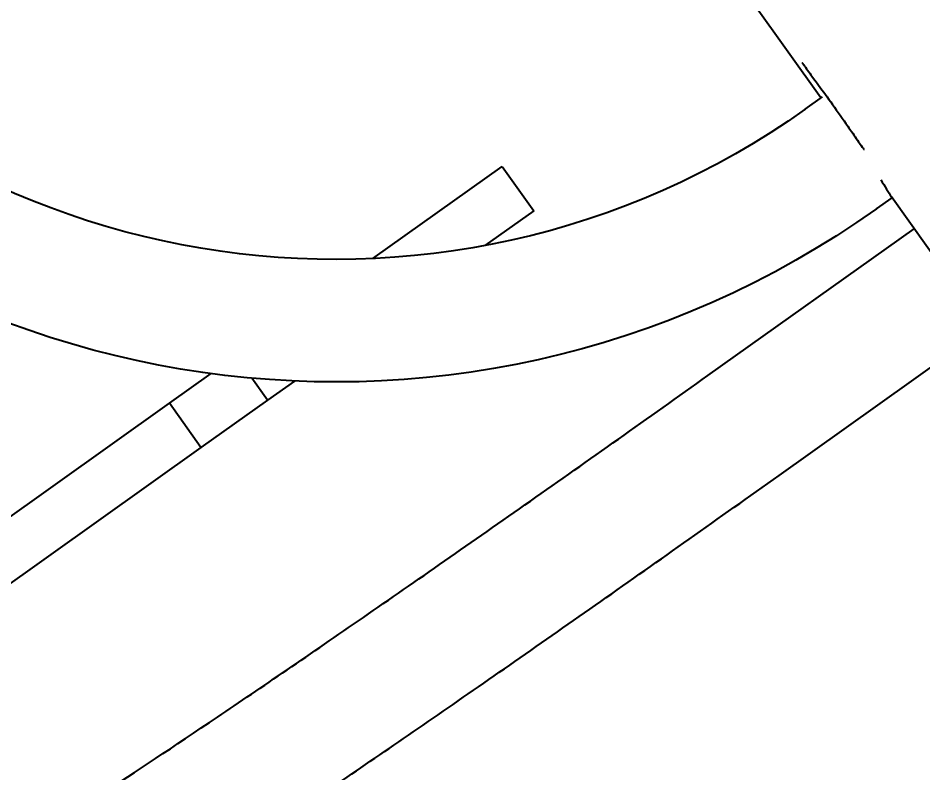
# Model space of a CAD drawing. Header units: feet. Extents: x 2321988 to 2329858, y 6722724 to 6730499.
# Drawn here: x 2326037.887 to 2326038.58, y 6726819.992 to 6726820.57 of the extents above; entities that cross this region are included whole.
import ezdxf

# ---------------------------------------------------------------- set-up
doc = ezdxf.new("R2010")
doc.units = ezdxf.units.FT
doc.header["$MEASUREMENT"] = 0
doc.header["$PDSIZE"] = 5
doc.layers.add('BESS Dimensions', color=3, linetype='Continuous')
doc.layers.add('C-BESS-EQUIPMENT', color=255, linetype='Continuous')
doc.styles.add('TG_DIMS', font='arial.ttf')
doc.dimstyles.new('TG-PROPOSED-ANNO', dxfattribs={"dimtxt": 0.1, "dimasz": 0.1, "dimexe": 0.05, "dimexo": 0.05, "dimgap": 0.02, "dimtad": 0, "dimtih": 1, "dimtoh": 1, "dimdsep": 46, "dimtxsty": 'TG_DIMS', "dimcen": 0, "dimclrd": 256, "dimclre": 256, "dimclrt": 256, "dimaunit": 1, "dimadec": 6, "dimazin": 2, "dimtfac": 1, "dimtofl": 0, "dimtmove": 1, "dimatfit": 3, "dimfxl": 1, "dimtolj": 1, "dimtzin": 0, "dimarcsym": 0})

# ---------------------------------------------------------------- blocks, each defined once
blk = doc.blocks.new('Midpoint Site Plan$0$GA 34.5kV 10MVAR Cap Bank top')
at = {"color": 0}
for p, q in [((-29.01661808823229, 39.35903347946987), (-26.69209809173657, 39.3590334794701)), ((-26.6920980917368, 38.98265161964218), (-26.69209809173668, 37.87510634232285)), ((-29.01661808823224, 38.23403347946987), (-26.69209809173674, 38.2340334794701)), ((-26.86842173000906, 37.88403347947019), (-26.69209809173668, 37.88403347947019)), ((-26.86842173000906, 36.75903347947019), (-26.67526209262877, 36.75903347947019)), ((-26.69209809173668, 36.75903347947019), (-26.69209809173657, 35.70041533929918)), ((-33.18999999999875, 36.07274999999959), (-53.43999999999943, 36.0727499999997)), ((-32.43999999999863, 36.07274999999959), (-33.18999999999875, 36.07274999999959)), ((-33.18999999999875, 36.07274999999959), (-33.18999999999875, 35.57274999999959)), ((-32.13505893802289, 36.07274999999959), (-32.43999999999863, 36.07274999999959)), ((-32.43999999999863, 36.07274999999959), (-32.43999999999863, 35.82337211217077)), ((-29.43999999999858, 36.07274999999959), (-29.98891469412757, 36.07274999999959)), ((-29.43999999999863, 35.57274999999959), (-29.43999999999858, 36.07274999999959)), ((-53.43999999999943, 35.5727499999997), (-33.18999999999875, 35.57274999999959)), ((-33.18999999999875, 35.57274999999959), (-32.7198044780742, 35.57274999999959)), ((-30.89814739345445, 35.57274999999959), (-29.43999999999863, 35.57274999999959))]:
    blk.add_line(p, q, dxfattribs=at)
for radius in [8.562496062990025, 7.437496062990024]:
    blk.add_arc((-26.86842173000838, 29.32153741648017), radius, 90.00000000000325, 180, dxfattribs=at)
for centre, major_axis, ratio, start_param, end_param in [((-26.69760090856573, 37.39403347947064), (-0.01641120213223687, 0.6249995567729095), 0.04535526109983917, 5.205113168120604, 5.589595115260278), ((-26.70520003656776, 37.46653347947063), (0.03282240426447223, -1.249999113545874), 0.04535526109983513, 0.8328143368871563, 1.259198890138673)]:
    blk.add_ellipse(centre, major_axis=major_axis, ratio=ratio, start_param=start_param, end_param=end_param, dxfattribs=at)
for points, knots in [([(-36.68769544989846, 39.20890412936296), (-36.47008486736956, 39.22709636921093), (-36.17950140966246, 39.24359288308915), (-35.45457591914175, 39.27429132976749), (-35.02129208577441, 39.2883214019954), (-34.03797013240666, 39.3130460629277), (-33.48808427897893, 39.32372992642081), (-32.3058411585821, 39.3411039027003), (-31.67357955153631, 39.34779163554094), (-30.3663716330355, 39.35675684405919), (-29.69151837001931, 39.35903347946987), (-29.01661808823229, 39.35903347946987)], [5.001619640948314, 5.001619640948314, 5.001619640948314, 5.001619640948314, 5.25423544911548, 5.25423544911548, 5.506851257282647, 5.506851257282647, 5.759467065449813, 5.759467065449813, 6.01208287361698, 6.01208287361698, 6.264698681784146, 6.264698681784146, 6.264698681784146, 6.264698681784146]), ([(-36.59397241781306, 38.08781492985349), (-36.40351242324272, 38.10373738115345), (-36.1230168240466, 38.11997657450479), (-35.41586498864257, 38.14992235954969), (-34.98824745601291, 38.16379670825927), (-34.01445860591872, 38.18828166870958), (-33.46826745185064, 38.19889967584038), (-32.29259606686196, 38.2161770753894), (-31.66317972679292, 38.2228365030312), (-30.36134067244024, 38.23176489033244), (-29.68900145363608, 38.23403347946987), (-29.01661808823224, 38.23403347946987)], [5.001619640948315, 5.001619640948315, 5.001619640948315, 5.001619640948315, 5.25423544911548, 5.25423544911548, 5.506851257282646, 5.506851257282646, 5.759467065449812, 5.759467065449812, 6.012082873616977, 6.012082873616977, 6.264698681784143, 6.264698681784143, 6.264698681784143, 6.264698681784143]), ([(-26.64117342173665, 37.08472630932147), (-26.64136415573665, 37.10110536081777), (-26.64154123092504, 37.11740343180986), (-26.64196629670766, 37.15803357411414), (-26.64239136249029, 37.19866371641831), (-26.64296695428112, 37.2629948957765), (-26.6433481766914, 37.30292904671228), (-26.6437293991018, 37.34286319764794), (-26.64387727409377, 37.35814992979476), (-26.64395507457351, 37.36596624223853), (-26.64403287505331, 37.37378255468229), (-26.64403602273666, 37.37409837703763), (-26.6440391687367, 37.37441418681317)], [1.43065396363054e-17, 1.43065396363054e-17, 1.43065396363054e-17, 1.43065396363054e-17, 0.00131080451285549, 0.00131080451285549, 0.00131080451285549, 0.00655460186549104, 0.00655460186549104, 0.00655460186549104, 0.007794437056721851, 0.007794437056721851, 0.007794437056721851, 0.0078199976054944, 0.0078199976054944, 0.0078199976054944, 0.0078199976054944]), ([(-26.64403916873658, 36.39163388479813), (-26.6440360227366, 36.3918896725736), (-26.64403287554933, 36.39214543391245), (-26.64367756056811, 36.42105750511405), (-26.64332224558689, 36.44996957631565), (-26.64270459815549, 36.50865974917906), (-26.64222012234296, 36.54759589831997), (-26.64173564653032, 36.58653204746076), (-26.64147052373664, 36.60679588823245), (-26.6411734217366, 36.62664005592364)], [-2.55605487320257e-05, -2.55605487320257e-05, -2.55605487320257e-05, -2.55605487320257e-05, 0, 0, 0, 0.00575217498410373, 0.00575217498410373, 0.00575217498410373, 0.0077940744663949, 0.0077940744663949, 0.0077940744663949, 0.0077940744663949])]:
    blk.add_open_spline(points, degree=3, knots=knots, dxfattribs=at)
blk = doc.blocks.new('*D110')
at = {"layer": 'BESS Dimensions', "lineweight": -2, "transparency": 16777216}
for p, q in [((2325959.341894124, 6726878.578794673), (2325907.906653638, 6726841.932392191)), ((2325917.781423751, 6726836.68940495), (2325957.715802141, 6726780.639309524)), ((2326007.72205225, 6726710.45278845), (2325967.787673859, 6726766.502883876)), ((2326060.88776501, 6726736.053582497), (2326009.452524525, 6726699.407180014))]:
    blk.add_line(p, q, dxfattribs=at)
at = {"layer": 'BESS Dimensions', "transparency": 16777216}
for points in [[(2325919.138806724, 6726837.656508481), (2325916.424040777, 6726835.722301416), (2325911.978802558, 6726844.833702788)], [(2326009.079435223, 6726711.419891981), (2326006.364669276, 6726709.485684916), (2326013.524673444, 6726702.308490611)]]:
    blk.add_solid(points, dxfattribs=at)
at = {"layer": 'Defpoints', "color": 0, "transparency": 16777216}
for p in [(2325963.414043043, 6726881.480105271), (2326064.959913929, 6726738.954893094), (2326013.524673444, 6726702.308490611)]:
    blk.add_point(p, dxfattribs=at)
at = {"layer": 'BESS Dimensions', "transparency": 16777216, "insert": (2325962.751738, 6726773.571096701), "char_height": 10, "attachment_point": 5, "style": 'TG_DIMS'}
blk.add_mtext("\\A1;175'", dxfattribs=at)

msp = doc.modelspace()

# ---------------------------------------------------------------- block references
at = {"layer": 'C-BESS-EQUIPMENT', "xscale": -0.08333333333333331, "yscale": 0.08333333333333331, "zscale": 0.08333333333333331, "rotation": 215.4689808292026}
msp.add_blockref('Midpoint Site Plan$0$GA 34.5kV 10MVAR Cap Bank top', (2326038.535604824, 6726824.294510515), dxfattribs=at)

# ---------------------------------------------------------------- dimensions: what is measured, and where the dimension line sits
at = {"layer": 'BESS Dimensions'}
dim = msp.add_aligned_dim(p1=(2325963.414043043, 6726881.480105272), p2=(2326064.959913929, 6726738.954893094), distance=-63.15491096235818, dimstyle='TG-PROPOSED-ANNO', override={"dimscale": 50, "dimpost": "'"}, dxfattribs=at)
dim.commit()
dim.dimension.update_dxf_attribs({"geometry": '*D110', "text_midpoint": (2325962.751738, 6726773.571096701)})

doc.saveas('drawing.dxf')
